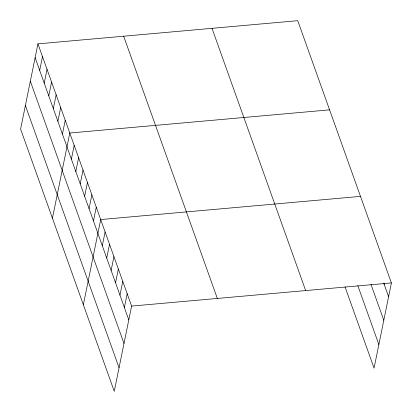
<?xml version="1.0" encoding="UTF-8"?>
<svg xmlns="http://www.w3.org/2000/svg" width="412" height="412" viewBox="0 0 412 412"><rect width="100%" height="100%" fill="white"/><g stroke="black" fill="none" stroke-linecap="round" stroke-linejoin="round"><path stroke-width="0.62" d="M37.94 43.857L20.6 129.074L114.258 391.312L131.598 306.095L37.94 43.857L297.742 20.688L391.4 282.926L374.06 368.143L345.05 286.901M39.681 70.38L42.488 56.599M44.233 83.116L47.035 69.334M48.781 95.852L51.582 82.07M53.328 108.593L56.135 94.806M57.881 121.329L60.682 107.547M62.428 134.065L65.23 120.283M52.442 218.236L69.782 133.019L329.585 109.85M71.394 159.166L74.196 145.385M75.808 171.526L78.61 157.745M80.222 183.891L83.028 170.105M84.64 196.251L87.442 182.47M89.054 208.616L91.861 194.83M93.467 220.976L96.274 207.195M83.353 304.772L100.688 219.555L360.495 196.385M102.3 245.701L105.106 231.92M106.713 258.067L109.52 244.28M111.132 270.427L113.933 256.645M115.545 282.792L118.352 269.005M119.959 295.152L122.766 281.37M124.378 307.517L127.179 293.73M384.18 284.347L384.437 283.09M131.598 306.095L391.4 282.926M383.757 283.168L388.593 296.707M370.975 284.373L383.799 320.279M357.832 285.696L378.86 344.566M212.005 28.335L305.663 290.568M123.672 36.215L217.33 298.448M35.133 57.644L128.791 319.877M30.339 81.215L123.997 343.454M25.395 105.503L119.053 367.741"/></g></svg>
